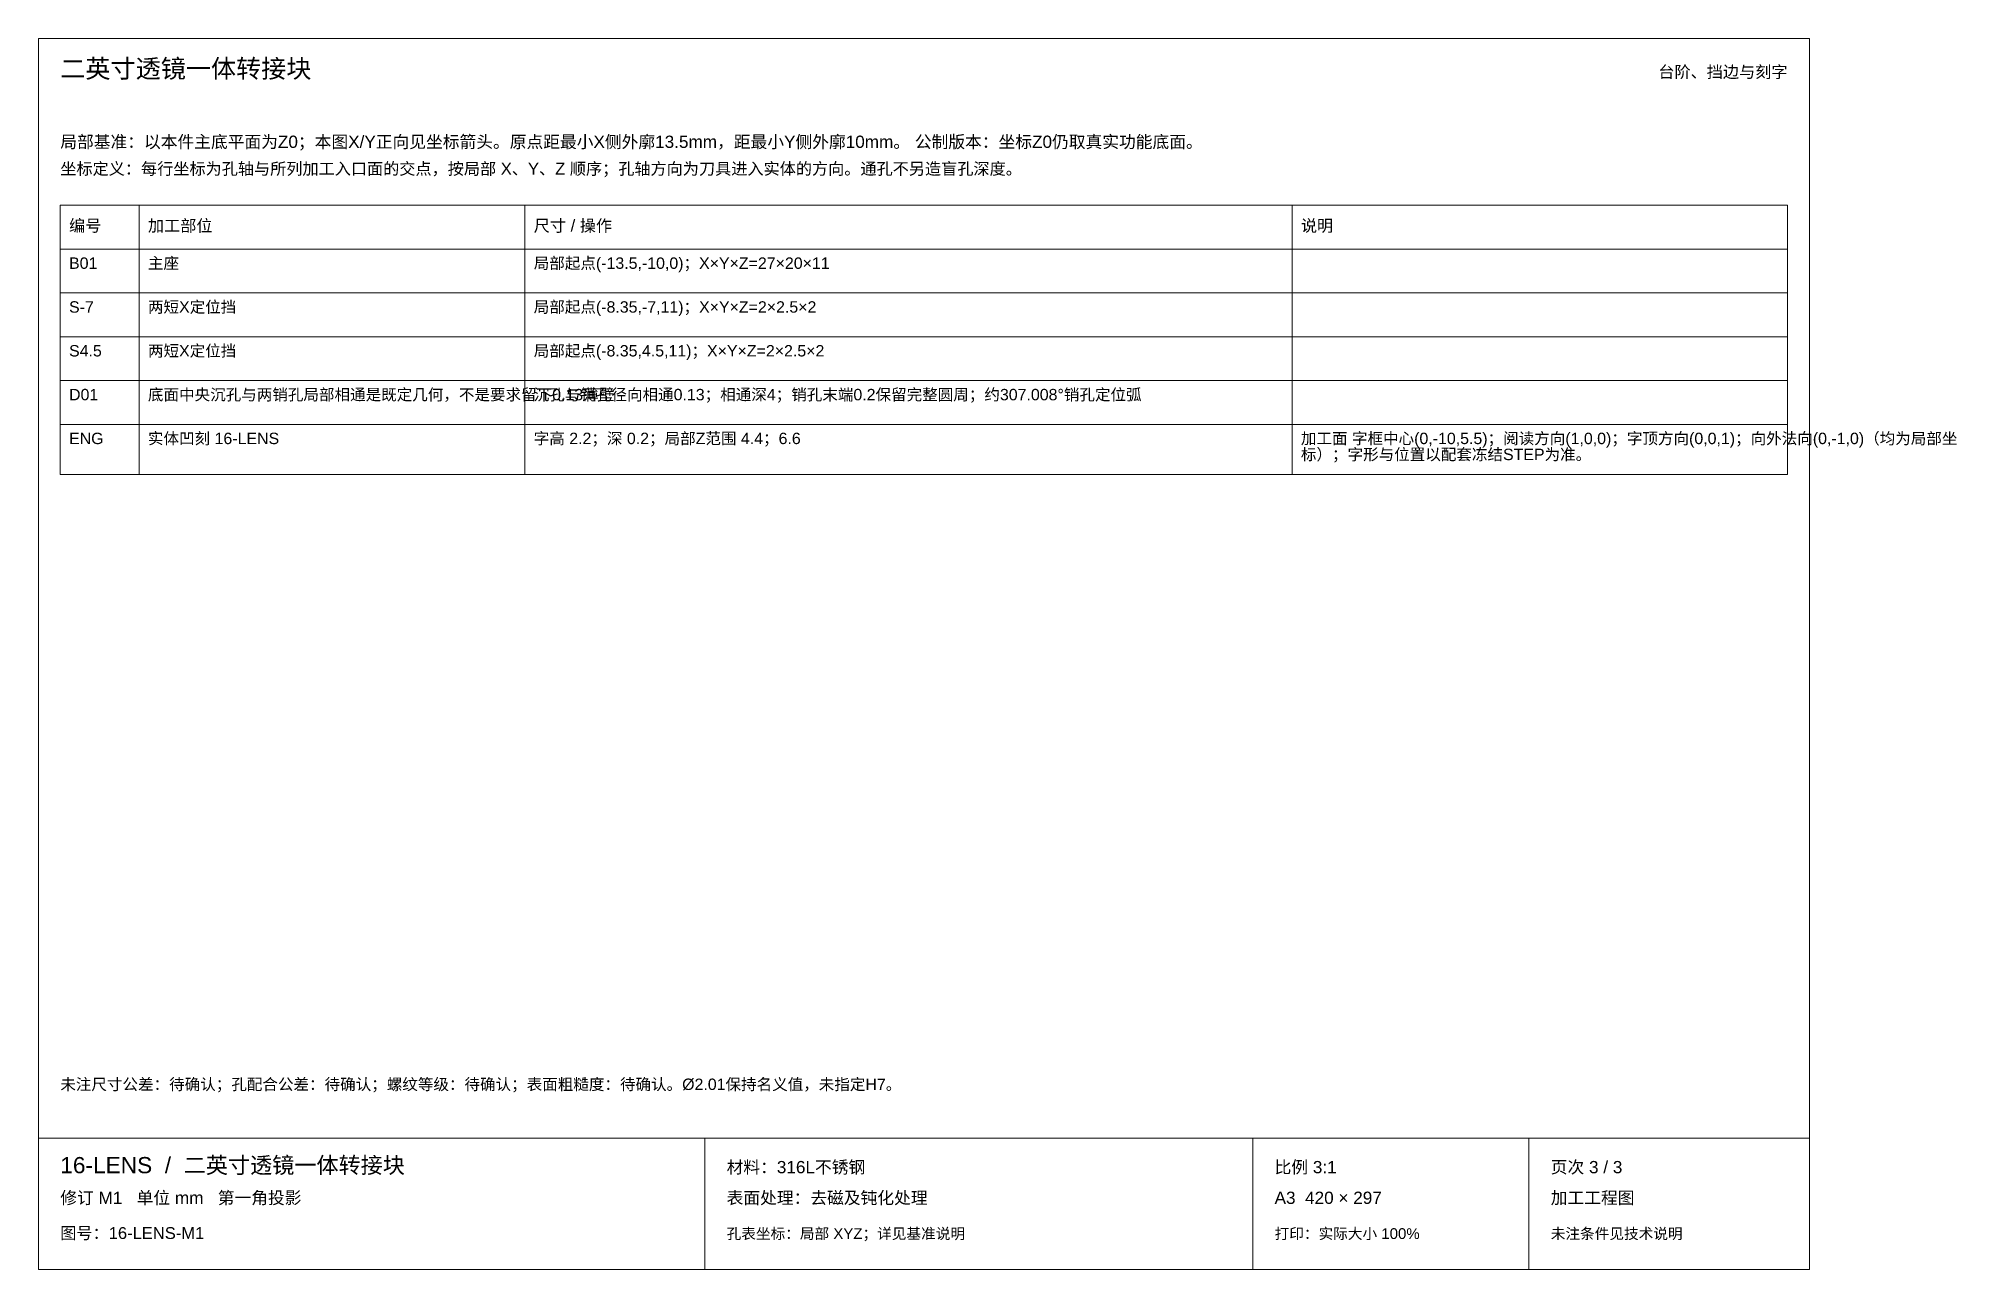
# Paper-space layout '03_孔表及加工说明' of a CAD drawing. Header units: millimetres. Extents: x 8 to 446, y 8 to 289.
import ezdxf
from ezdxf.enums import TextEntityAlignment as Align

# ---------------------------------------------------------------- set-up
doc = ezdxf.new("R2010")
doc.units = ezdxf.units.MM
doc.layers.add('ANNOTATIONS', color=7, linetype='CONTINUOUS', lineweight=18)
doc.styles.add('CJK', font='Arial Unicode.ttf')

psp = doc.layouts.new('03_孔表及加工说明')

# ---------------------------------------------------------------- linework, layer by layer
at = {"layer": 'ANNOTATIONS'}
for p, q in [((412, 289), (8, 289)), ((8, 289), (8, 8)), ((412, 8), (412, 289)), ((31, 250.9), (13, 250.9)), ((13, 250.9), (13, 240.9)), ((31, 240.9), (31, 250.9)), ((119, 250.9), (31, 250.9)), ((31, 250.9), (31, 240.9)), ((119, 240.9), (119, 250.9)), ((294, 250.9), (119, 250.9)), ((119, 250.9), (119, 240.9)), ((294, 240.9), (294, 250.9)), ((407, 250.9), (294, 250.9)), ((294, 250.9), (294, 240.9)), ((407, 240.9), (407, 250.9)), ((13, 240.9), (31, 240.9)), ((31, 240.9), (13, 240.9)), ((13, 240.9), (13, 230.9)), ((31, 240.9), (119, 240.9)), ((31, 230.9), (31, 240.9)), ((119, 240.9), (31, 240.9)), ((31, 240.9), (31, 230.9)), ((119, 240.9), (294, 240.9)), ((119, 230.9), (119, 240.9)), ((294, 240.9), (119, 240.9)), ((119, 240.9), (119, 230.9)), ((294, 240.9), (407, 240.9)), ((294, 230.9), (294, 240.9)), ((407, 240.9), (294, 240.9)), ((294, 240.9), (294, 230.9)), ((407, 230.9), (407, 240.9)), ((13, 230.9), (31, 230.9)), ((31, 230.9), (13, 230.9)), ((13, 230.9), (13, 220.9)), ((31, 230.9), (119, 230.9)), ((31, 220.9), (31, 230.9)), ((119, 230.9), (31, 230.9)), ((31, 230.9), (31, 220.9)), ((119, 230.9), (294, 230.9)), ((119, 220.9), (119, 230.9)), ((294, 230.9), (119, 230.9)), ((119, 230.9), (119, 220.9)), ((294, 230.9), (407, 230.9)), ((294, 220.9), (294, 230.9)), ((407, 230.9), (294, 230.9)), ((294, 230.9), (294, 220.9)), ((407, 220.9), (407, 230.9)), ((13, 220.9), (31, 220.9)), ((31, 220.9), (13, 220.9)), ((13, 220.9), (13, 210.9)), ((31, 220.9), (119, 220.9)), ((31, 210.9), (31, 220.9)), ((119, 220.9), (31, 220.9)), ((31, 220.9), (31, 210.9)), ((119, 220.9), (294, 220.9)), ((119, 210.9), (119, 220.9)), ((294, 220.9), (119, 220.9)), ((119, 220.9), (119, 210.9)), ((294, 220.9), (407, 220.9)), ((294, 210.9), (294, 220.9)), ((407, 220.9), (294, 220.9)), ((294, 220.9), (294, 210.9)), ((407, 210.9), (407, 220.9)), ((13, 210.9), (31, 210.9)), ((31, 210.9), (13, 210.9)), ((13, 210.9), (13, 200.9)), ((31, 210.9), (119, 210.9)), ((31, 200.9), (31, 210.9)), ((119, 210.9), (31, 210.9)), ((31, 210.9), (31, 200.9)), ((119, 210.9), (294, 210.9)), ((119, 200.9), (119, 210.9)), ((294, 210.9), (119, 210.9)), ((119, 210.9), (119, 200.9)), ((294, 210.9), (407, 210.9)), ((294, 200.9), (294, 210.9)), ((407, 210.9), (294, 210.9)), ((294, 210.9), (294, 200.9)), ((407, 200.9), (407, 210.9)), ((13, 200.9), (31, 200.9)), ((31, 200.9), (13, 200.9)), ((13, 200.9), (13, 189.5)), ((31, 200.9), (119, 200.9)), ((31, 189.5), (31, 200.9)), ((119, 200.9), (31, 200.9)), ((31, 200.9), (31, 189.5)), ((119, 200.9), (294, 200.9)), ((119, 189.5), (119, 200.9)), ((294, 200.9), (119, 200.9)), ((119, 200.9), (119, 189.5)), ((294, 200.9), (407, 200.9)), ((294, 189.5), (294, 200.9)), ((407, 200.9), (294, 200.9)), ((294, 200.9), (294, 189.5)), ((407, 189.5), (407, 200.9)), ((13, 189.5), (31, 189.5)), ((31, 189.5), (119, 189.5)), ((119, 189.5), (294, 189.5)), ((294, 189.5), (407, 189.5)), ((8, 38), (412, 38)), ((160, 8), (160, 38)), ((285, 8), (285, 38)), ((348, 8), (348, 38)), ((8, 8), (412, 8))]:
    psp.add_line(p, q, dxfattribs=at)

# ---------------------------------------------------------------- texts
at = {"layer": 'ANNOTATIONS', "style": 'CJK'}
for s, height, p in [('二英寸透镜一体转接块', 4.2, (13, 280)), ('局部基准：以本件主底平面为Z0；本图X/Y正向见坐标箭头。原点距最小X侧外廓13.5mm，距最小Y侧外廓10mm。 公制版本：坐标Z0仍取真实功能底面。', 2.8, (13, 264)), ('坐标定义：每行坐标为孔轴与所列加工入口面的交点，按局部 X、Y、Z 顺序；孔轴方向为刀具进入实体的方向。通孔不另造盲孔深度。', 2.7, (13, 257.9)), ('编号', 2.7, (15, 244.9)), ('加工部位', 2.7, (33, 244.9)), ('尺寸 / 操作', 2.7, (121, 244.9)), ('说明', 2.7, (296, 244.9)), ('B01', 2.6, (15, 236.4)), ('主座', 2.6, (33, 236.4)), ('局部起点(-13.5,-10,0)；X×Y×Z=27×20×11', 2.6, (121, 236.4)), ('S-7', 2.6, (15, 226.4)), ('两短X定位挡', 2.6, (33, 226.4)), ('局部起点(-8.35,-7,11)；X×Y×Z=2×2.5×2', 2.6, (121, 226.4)), ('S4.5', 2.6, (15, 216.4)), ('两短X定位挡', 2.6, (33, 216.4)), ('局部起点(-8.35,4.5,11)；X×Y×Z=2×2.5×2', 2.6, (121, 216.4)), ('D01', 2.6, (15, 206.4)), ('底面中央沉孔与两销孔局部相通是既定几何，不是要求留下0.13薄壁', 2.6, (33, 206.4)), ('沉孔与销孔径向相通0.13；相通深4；销孔末端0.2保留完整圆周；约307.008°销孔定位弧', 2.6, (121, 206.4)), ('ENG', 2.6, (15, 196.4)), ('实体凹刻 16-LENS', 2.6, (33, 196.4)), ('字高 2.2；深 0.2；局部Z范围 4.4；6.6', 2.6, (121, 196.4)), ('加工面 字框中心(0,-10,5.5)；阅读方向(1,0,0)；字顶方向(0,0,1)；向外法向(0,-1,0)（均为局部坐', 2.6, (296, 196.4)), ('标）；字形与位置以配套冻结STEP为准。', 2.6, (296, 192.75)), ('未注尺寸公差：待确认；孔配合公差：待确认；螺纹等级：待确认；表面粗糙度：待确认。Ø2.01保持名义值，未指定H7。', 2.6, (13, 49)), ('16-LENS  /  二英寸透镜一体转接块', 3.7, (13, 30)), ('材料：316L不锈钢', 2.8, (165, 30)), ('比例 3:1', 2.8, (290, 30)), ('页次 3 / 3', 2.8, (353, 30)), ('修订 M1   单位 mm   第一角投影', 2.8, (13, 23)), ('表面处理：去磁及钝化处理', 2.8, (165, 23)), ('A3  420 × 297', 2.8, (290, 23)), ('加工工程图', 2.8, (353, 23)), ('图号：16-LENS-M1', 2.7, (13, 15)), ('孔表坐标：局部 XYZ；详见基准说明', 2.45, (165, 15)), ('打印：实际大小 100%', 2.45, (290, 15)), ('未注条件见技术说明', 2.45, (353, 15))]:
    psp.add_text(s, height=height, dxfattribs=at).set_placement(p)
psp.add_text('台阶、挡边与刻字', height=2.7, dxfattribs=at).set_placement((407, 280), align=Align.RIGHT)

doc.saveas('drawing.dxf')
